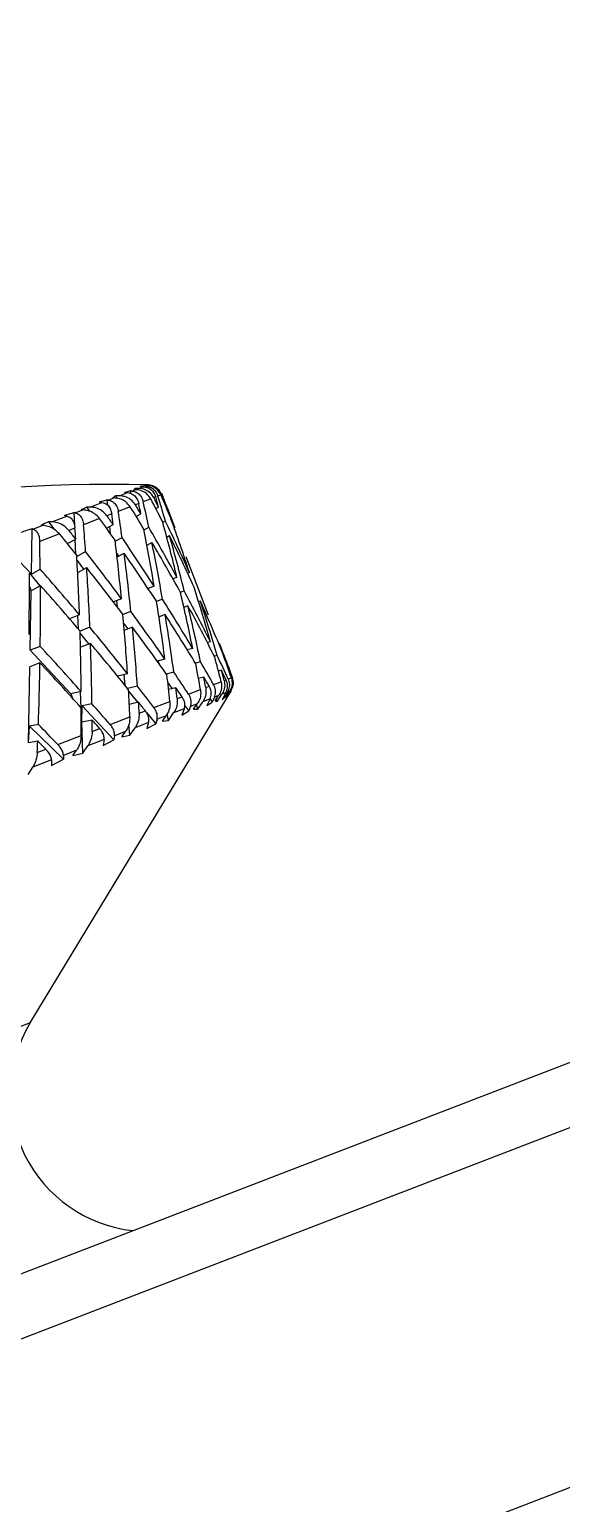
# Model space of a CAD drawing. Header units: millimetres. Extents: x 15 to 1184, y 5 to 836.
# Drawn here: x 381.49 to 384.98, y 432.43 to 442.09 of the extents above; entities that cross this region are included whole.
import ezdxf

# ---------------------------------------------------------------- set-up
doc = ezdxf.new("R2010")
doc.units = ezdxf.units.MM

msp = doc.modelspace()

# ---------------------------------------------------------------- linework, layer by layer
at = {"color": 7, "linetype": 'Continuous', "lineweight": 25}
for p, q in [((357.8233, 424.8503), (402.6194, 442.093)), ((402.7631, 441.7197), (357.967, 424.477)), ((358.7573, 422.4238), (403.5534, 439.6666)), ((382.0814, 439.0369), (382.1349, 439.0576)), ((382.1577, 439.0512), (382.1548, 439.0687)), ((382.1626, 439.0682), (382.1858, 439.0771)), ((382.2074, 439.0855), (382.2367, 439.0967)), ((382.2498, 439.1018), (382.2593, 439.1054)), ((382.2662, 439.1081), (382.2707, 439.1098)), ((381.8677, 438.9635), (381.886, 438.9351)), ((381.8903, 438.9634), (381.9672, 438.993)), ((382.0053, 438.9738), (382.0018, 439.0098)), ((382.0089, 439.009), (382.0455, 439.0231)), ((382.0585, 439.037), (382.0678, 439.0198)), ((382.1525, 438.9652), (382.0743, 438.9351)), ((382.2087, 438.9868), (382.1868, 438.9783)), ((382.2876, 439.0171), (382.2379, 438.998)), ((382.3195, 439.0294), (382.3075, 439.0248)), ((382.3208, 438.9532), (382.3386, 438.9626)), ((382.3544, 439.0429), (382.3342, 439.0351)), ((382.3581, 439.0529), (382.3615, 439.0456)), ((382.3615, 439.0456), (382.3597, 439.0449)), ((381.6158, 438.8666), (381.6509, 438.8194)), ((381.638, 438.8663), (381.7367, 438.9043)), ((381.7884, 438.8414), (381.7853, 438.9265)), ((381.7916, 438.9254), (381.8409, 438.9444)), ((381.9519, 438.8879), (381.8466, 438.8474)), ((382.0312, 438.9185), (381.9998, 438.9064)), ((382.1919, 438.9015), (382.2228, 438.918)), ((382.3661, 438.8635), (382.3828, 438.8724)), ((382.4472, 438.8241), (382.3983, 438.9512)), ((382.42, 438.8864), (382.4225, 438.8877)), ((381.5044, 438.5233), (381.5094, 438.8203)), ((381.5148, 438.8189), (381.5758, 438.8423)), ((381.6893, 438.7868), (381.5589, 438.7367)), ((381.7904, 438.8258), (381.75, 438.8102)), ((381.9975, 438.8245), (382.0406, 438.8479)), ((382.0232, 438.7884), (382.0186, 438.836)), ((382.2434, 438.8141), (382.2742, 438.8306)), ((382.3922, 438.7663), (382.4104, 438.7759)), ((381.7412, 438.7234), (381.7952, 438.7534)), ((381.795, 438.657), (381.7916, 438.7514)), ((381.8022, 438.6391), (381.86, 438.6712)), ((382.0542, 438.7389), (382.0989, 438.7631)), ((382.2624, 438.7141), (382.2946, 438.7314)), ((381.4307, 438.6016), (381.5044, 438.5233)), ((381.8037, 438.6136), (381.8468, 438.5555)), ((382.0639, 438.6582), (382.075, 438.6409)), ((382.0664, 438.6363), (382.1124, 438.6612)), ((382.666, 438.2557), (382.5191, 438.6375)), ((381.4919, 438.5289), (381.5599, 438.4479)), ((381.5044, 438.5233), (381.5621, 438.5565)), ((381.808, 438.534), (381.8671, 438.5668)), ((382.459, 438.5023), (382.433, 438.4923)), ((382.5406, 438.5337), (382.5291, 438.5293)), ((381.492, 438.4426), (381.5026, 438.415)), ((381.4961, 438.0245), (381.5026, 438.415)), ((381.5026, 438.415), (381.5632, 438.4498)), ((382.3096, 438.4448), (382.2696, 438.4294)), ((382.5068, 438.4136), (382.4823, 438.4041)), ((382.0954, 438.3623), (382.0421, 438.3418)), ((382.0698, 438.3054), (382.0654, 438.3508)), ((382.3645, 438.3588), (382.3259, 438.3439)), ((382.5308, 438.3157), (382.5048, 438.3057)), ((382.6125, 438.3471), (382.601, 438.3427)), ((381.8201, 438.2564), (381.7546, 438.2312)), ((381.8127, 438.1634), (381.8095, 438.2523)), ((382.1569, 438.2789), (382.105, 438.2589)), ((382.1101, 438.2008), (382.1373, 438.1642)), ((382.3815, 438.2582), (382.3415, 438.2428)), ((381.8879, 438.1753), (381.8236, 438.1506)), ((381.8241, 438.1337), (381.8813, 438.0657)), ((382.1672, 438.1757), (382.1139, 438.1552)), ((381.5624, 438.0501), (381.4961, 438.0245)), ((381.4961, 438.0245), (381.7627, 437.7392)), ((381.892, 438.0698), (381.8264, 438.0445)), ((382.5625, 438.0355), (382.527, 438.0267)), ((382.6782, 438.0801), (382.6583, 438.075)), ((382.7868, 437.9419), (382.7379, 438.069)), ((382.7622, 438.0053), (382.7594, 438.0046)), ((381.4859, 437.4184), (381.4943, 437.9167)), ((381.5609, 437.9423), (381.4943, 437.9167)), ((382.3802, 437.9654), (382.3294, 437.9531)), ((382.3422, 437.9351), (382.3388, 437.9554)), ((382.6138, 437.9482), (382.5799, 437.9397)), ((382.7224, 437.99), (382.7041, 437.9854)), ((382.1349, 437.871), (382.0691, 437.8557)), ((382.1193, 437.7937), (382.1123, 437.8657)), ((382.4385, 437.8807), (382.3892, 437.8688)), ((382.3993, 437.8112), (382.4278, 437.7729)), ((382.6343, 437.8489), (382.6003, 437.8404)), ((382.6992, 437.7997), (382.7488, 437.8188)), ((382.7501, 437.8934), (382.7306, 437.8885)), ((382.7688, 437.8265), (382.7808, 437.8311)), ((382.7955, 437.8367), (382.8157, 437.8445)), ((382.821, 437.8465), (382.8228, 437.8472)), ((382.8255, 437.8378), (382.8228, 437.8472)), ((381.4972, 435.5824), (382.7862, 437.7115)), ((381.831, 437.754), (381.7627, 437.7392)), ((381.7627, 437.7392), (381.7734, 437.7116)), ((381.8311, 437.6476), (381.8274, 437.7532)), ((382.1996, 437.7888), (382.1353, 437.7738)), ((382.1419, 437.7557), (382.2027, 437.6834)), ((382.4521, 437.7787), (382.4044, 437.7672)), ((382.461, 437.708), (382.4925, 437.7201)), ((382.5356, 437.7367), (382.6138, 437.7668)), ((382.6763, 437.7062), (382.6279, 437.6875)), ((382.648, 437.78), (382.67, 437.7884)), ((382.6763, 437.7062), (382.6555, 437.6625)), ((382.676, 437.7054), (382.6889, 437.6854)), ((382.7042, 437.7169), (382.6889, 437.6854)), ((382.7322, 437.7277), (382.7042, 437.7169)), ((382.7091, 437.6932), (382.7322, 437.7277)), ((382.722, 437.6881), (382.7167, 437.7045)), ((382.722, 437.6881), (382.7535, 437.7359)), ((382.78, 437.746), (382.7535, 437.7359)), ((382.78, 437.746), (382.7551, 437.7008)), ((382.7551, 437.7008), (382.7751, 437.7186)), ((382.77, 437.7279), (382.7751, 437.7186)), ((382.7934, 437.7512), (382.7751, 437.7186)), ((382.7822, 437.7112), (382.8114, 437.7581)), ((382.7833, 437.7217), (382.7822, 437.7112)), ((382.7833, 437.7217), (382.8047, 437.7556)), ((382.7862, 437.7115), (382.806, 437.7441)), ((382.8047, 437.7556), (382.7934, 437.7512)), ((382.8154, 437.7597), (382.806, 437.7441)), ((382.8154, 437.7597), (382.8114, 437.7581)), ((381.8346, 437.5526), (381.8316, 437.6356)), ((381.8346, 437.5526), (381.8367, 437.66)), ((381.9017, 437.6741), (381.8367, 437.66)), ((381.8367, 437.66), (382.0447, 437.4374)), ((382.2067, 437.6843), (382.1466, 437.6703)), ((382.2112, 437.6119), (382.2517, 437.6274)), ((382.2593, 437.616), (382.3203, 437.5435)), ((382.3079, 437.649), (382.4131, 437.6896)), ((382.4033, 437.5654), (382.3958, 437.6104)), ((382.4033, 437.5654), (382.4369, 437.614)), ((382.5064, 437.6408), (382.4369, 437.614)), ((382.5064, 437.6408), (382.4902, 437.5989)), ((382.4902, 437.5989), (382.5363, 437.6267)), ((382.5095, 437.6628), (382.5363, 437.6267)), ((382.5483, 437.6569), (382.5363, 437.6267)), ((382.5923, 437.6738), (382.5483, 437.6569)), ((382.5682, 437.6389), (382.5923, 437.6738)), ((382.5682, 437.6389), (382.5949, 437.6392)), ((382.5949, 437.6392), (382.588, 437.6676)), ((382.5949, 437.6392), (382.6279, 437.6875)), ((382.6555, 437.6625), (382.6889, 437.6854)), ((382.7091, 437.6932), (382.722, 437.6881)), ((381.4859, 437.4184), (381.493, 437.5277)), ((381.5503, 437.5388), (381.493, 437.5277)), ((381.493, 437.5277), (381.7148, 437.3105)), ((381.8315, 437.5604), (381.8346, 437.5526)), ((381.8346, 437.5526), (381.8315, 437.5562)), ((381.9029, 437.5673), (381.8346, 437.5526)), ((381.8418, 437.3493), (381.8346, 437.5526)), ((381.9033, 437.4933), (381.9519, 437.512)), ((382.0202, 437.5383), (382.1506, 437.5885)), ((382.1507, 437.4682), (382.1439, 437.5386)), ((382.1507, 437.4682), (382.1842, 437.5167)), ((382.2734, 437.5511), (382.1842, 437.5167)), ((382.2734, 437.5511), (382.2624, 437.5112)), ((382.2624, 437.5112), (382.3203, 437.5435)), ((382.3285, 437.5723), (382.3203, 437.5435)), ((382.3877, 437.5951), (382.3285, 437.5723)), ((382.3632, 437.56), (382.3877, 437.5951)), ((382.3632, 437.56), (382.4033, 437.5654)), ((381.5462, 437.43), (381.4859, 437.4184)), ((381.678, 437.4066), (381.831, 437.4655)), ((381.9816, 437.4388), (381.8743, 437.3974)), ((381.9816, 437.4388), (381.9762, 437.401)), ((381.9762, 437.401), (382.0447, 437.4374)), ((382.049, 437.4647), (382.0447, 437.4374)), ((382.1223, 437.4929), (382.049, 437.4647)), ((382.0979, 437.4579), (382.1223, 437.4929)), ((382.0979, 437.4579), (382.1507, 437.4682)), ((381.543, 437.3546), (381.5989, 437.3761)), ((381.8009, 437.3692), (381.7148, 437.336)), ((381.7148, 437.336), (381.7148, 437.3105)), ((381.7772, 437.3345), (381.8009, 437.3692)), ((381.7772, 437.3345), (381.8418, 437.3493)), ((381.8418, 437.3493), (381.8743, 437.3974)), ((381.4825, 437.211), (381.513, 437.2584)), ((381.6365, 437.3059), (381.513, 437.2584)), ((381.6365, 437.3059), (381.637, 437.2704)), ((381.637, 437.2704), (381.7148, 437.3105)), ((381.4972, 435.5824), (381.0251, 435.4007))]:
    msp.add_line(p, q, dxfattribs=at)
for centre, radius, start, end in [((382.0534, 428.7121), 10.4, 88.80299, 133.30202), ((382.4391, 437.8428), 1.2585, 103.05611, 104.9037), ((381.6269, 431.8457), 7.2297, 85.97003, 86.12483), ((381.6813, 431.805), 7.2792, 86.2091, 86.27026), ((382.2624, 439.0045), 0.1123, 133.73868, 139.63538), ((382.1562, 428.39), 10.6871, 89.84092, 89.88928), ((382.1429, 428.458), 10.6276, 89.65196, 89.77429), ((382.3199, 438.583), 0.525, 98.57781, 101.42262), ((381.8927, 430.6608), 8.443, 87.66449, 87.80605), ((381.9359, 430.6088), 8.4988, 87.88312, 87.93905), ((382.1117, 429.2562), 9.8531, 89.10139, 89.23019), ((382.2255, 439.0585), 0.0533, 61.99901, 69.56202), ((382.1383, 429.193), 9.9132, 89.30033, 89.35124), ((382.4429, 437.8442), 1.2585, 117.20131, 119.0489), ((381.8185, 427.6621), 11.3016, 89.63572, 89.75065), ((382.5897, 436.8304), 2.2573, 105.09576, 106.47763), ((381.2978, 433.0699), 5.9608, 83.55218, 83.72456), ((381.3626, 433.0421), 6.0018, 83.81839, 83.88648), ((382.3264, 438.5855), 0.525, 120.68239, 123.5272), ((382.0469, 427.8477), 11.1754, 90.00743, 90.05403), ((382.0475, 427.9174), 11.1196, 89.82542, 89.94324), ((382.5922, 436.8313), 2.2573, 115.62738, 117.00925), ((381.4562, 427.6968), 11.1709, 89.0676, 89.181), ((382.7492, 435.6166), 3.4474, 106.23715, 107.35618), ((380.9275, 434.2511), 4.723, 80.13401, 80.32951), ((381.0017, 434.2374), 4.7541, 80.43594, 80.51319), ((381.8039, 427.5938), 11.3506, 89.8133, 89.85877), ((382.8912, 434.2858), 4.7403, 106.94816, 107.90281), ((380.6151, 435.3111), 3.6213, 75.61456, 75.70362), ((381.4277, 427.6328), 11.2105, 89.24284, 89.28773), ((382.2671, 435.1163), 0.9, 148.80825, 263.78646)]:
    msp.add_arc(centre, radius, start, end, dxfattribs=at)
for centre, major_axis, ratio, start_param, end_param in [((378.8955, 436.9164), (-3.6953, 5.9615), 0.5486, 4.691464, 4.716009), ((378.8236, 437.103), (-3.6953, 5.9615), 0.5486, 4.676996, 4.687016), ((378.8236, 437.103), (-0.6415, 7.1), 0.509216, 4.92464, 4.93466), ((378.8955, 436.9164), (-0.6415, 7.1), 0.509216, 4.939108, 4.963654), ((378.8955, 436.9164), (-3.0002, 6.2612), 0.572443, 4.749625, 4.774171), ((378.8236, 437.103), (-3.0002, 6.2612), 0.572443, 4.735157, 4.745177), ((378.8236, 437.103), (-1.2555, 6.9006), 0.5486, 4.884373, 4.894393), ((378.8955, 436.9164), (-1.2555, 6.9006), 0.5486, 4.898841, 4.923387), ((378.8955, 436.9164), (-2.2424, 6.5588), 0.576236, 4.817055, 4.8416), ((378.8236, 437.103), (-2.2424, 6.5588), 0.576236, 4.802587, 4.812607), ((378.8236, 437.103), (-1.9721, 6.6569), 0.572443, 4.826212, 4.836232), ((378.8955, 436.9164), (-1.9721, 6.6569), 0.572443, 4.84068, 4.865225), ((378.8955, 436.9164), (-4.2846, 5.6977), 0.509216, 4.651197, 4.675742), ((378.8236, 437.103), (-4.2846, 5.6977), 0.509216, 4.636729, 4.646749), ((378.8236, 437.103), (-0.1444, 7.2673), 0.45971, 4.945713, 4.955733), ((378.8955, 436.9164), (-0.1444, 7.2673), 0.45971, 4.960181, 4.984726), ((378.8236, 437.103), (-1.2555, 6.9006), 0.5486, 4.816078, 4.869905), ((378.8236, 437.103), (-3.0002, 6.2612), 0.572443, 4.666862, 4.720689), ((378.8236, 437.103), (-1.9721, 6.6569), 0.572443, 4.757916, 4.811744), ((378.8236, 437.103), (-2.2424, 6.5588), 0.576236, 4.778266, 4.788119), ((378.8955, 436.9164), (-4.7655, 5.4885), 0.45971, 4.630124, 4.654669), ((378.8236, 437.103), (-4.7655, 5.4885), 0.45971, 4.615656, 4.625676), ((378.8236, 437.103), (0.2474, 7.4123), 0.404434, 4.950411, 4.960431), ((378.8955, 436.9164), (0.2474, 7.4123), 0.404434, 4.964879, 4.989424), ((378.8236, 437.103), (-0.6415, 7.1), 0.509216, 4.856345, 4.910172), ((378.8236, 437.103), (-3.6953, 5.9615), 0.5486, 4.6087, 4.662528), ((378.8955, 436.9164), (-1.2555, 6.9006), 0.5486, 4.830512, 4.884373), ((378.8955, 436.9164), (-3.0002, 6.2612), 0.572443, 4.681296, 4.735157), ((378.8955, 436.9164), (0.5526, 7.5394), 0.346247, 4.956987, 4.981532), ((378.8236, 437.103), (-4.7655, 5.4885), 0.45971, 4.547361, 4.601188), ((378.8236, 437.103), (-0.1444, 7.2673), 0.45971, 4.877417, 4.931245), ((378.8236, 437.103), (-4.2846, 5.6977), 0.509216, 4.568433, 4.622261), ((378.8955, 436.9164), (-0.6415, 7.1), 0.509216, 4.870779, 4.92464), ((378.8955, 436.9164), (-3.6953, 5.9615), 0.5486, 4.623135, 4.676996), ((378.8236, 437.103), (0.2474, 7.4123), 0.404434, 4.882115, 4.935943), ((378.8955, 436.9164), (-0.1444, 7.2673), 0.45971, 4.891852, 4.945713), ((378.8955, 436.9164), (-4.2846, 5.6977), 0.509216, 4.582868, 4.636729), ((378.8236, 437.103), (0.5526, 7.5394), 0.346247, 4.874224, 4.928051), ((378.8236, 437.103), (-5.1534, 5.3334), 0.404434, 4.542663, 4.59649), ((378.8955, 436.9164), (0.2474, 7.4123), 0.404434, 4.89655, 4.950411), ((378.8955, 436.9164), (-4.7655, 5.4885), 0.45971, 4.561795, 4.615656), ((378.8955, 436.9164), (0.5526, 7.5394), 0.346247, 4.888658, 4.942519), ((378.8955, 436.9164), (-5.1534, 5.3334), 0.404434, 4.557097, 4.610958), ((378.8236, 437.103), (-1.2555, 6.9006), 0.5486, 4.747782, 4.801643), ((378.8236, 437.103), (-3.6953, 5.9615), 0.5486, 4.540405, 4.594266), ((378.8236, 437.103), (-1.9721, 6.6569), 0.572443, 4.689621, 4.743482), ((378.8236, 437.103), (-0.6415, 7.1), 0.509216, 4.788049, 4.84191), ((378.8236, 437.103), (-4.2846, 5.6977), 0.509216, 4.500138, 4.553999), ((378.8955, 436.9164), (-1.2555, 6.9006), 0.5486, 4.76225, 4.816078), ((378.8955, 436.9164), (-3.6953, 5.9615), 0.5486, 4.554873, 4.6087), ((378.8955, 436.9164), (-1.9721, 6.6569), 0.572443, 4.704089, 4.757916), ((378.8955, 436.9164), (-3.0002, 6.2612), 0.572443, 4.613034, 4.666862), ((378.8236, 437.103), (-0.1444, 7.2673), 0.45971, 4.809122, 4.862983), ((378.8236, 437.103), (-4.7655, 5.4885), 0.45971, 4.479065, 4.532926), ((378.8955, 436.9164), (-0.6415, 7.1), 0.509216, 4.802517, 4.856345), ((378.8955, 436.9164), (-4.2846, 5.6977), 0.509216, 4.514606, 4.568433), ((378.8236, 437.103), (0.2474, 7.4123), 0.404434, 4.81382, 4.867681), ((378.8236, 437.103), (-5.1534, 5.3334), 0.404434, 4.474367, 4.528228), ((378.8955, 436.9164), (-0.1444, 7.2673), 0.45971, 4.82359, 4.877417), ((378.8955, 436.9164), (-4.7655, 5.4885), 0.45971, 4.493533, 4.547361), ((378.8236, 437.103), (5.4652, -5.2231), 0.346247, 1.340666, 1.394527), ((378.8955, 436.9164), (0.2474, 7.4123), 0.404434, 4.828288, 4.882115), ((378.8955, 436.9164), (-5.1534, 5.3334), 0.404434, 4.488835, 4.542663), ((378.8955, 436.9164), (-2.7339, 6.3696), 0.576236, 4.636659, 4.646512), ((378.8236, 437.103), (-2.7339, 6.3696), 0.576236, 4.583178, 4.607723), ((378.8236, 437.103), (-3.0002, 6.2612), 0.572443, 4.559553, 4.584098), ((378.8955, 436.9164), (0.5526, 7.5394), 0.346247, 4.820396, 4.874224), ((378.8955, 436.9164), (5.4652, -5.2231), 0.346247, 1.355134, 1.408962), ((378.8236, 437.103), (-1.2555, 6.9006), 0.5486, 4.708769, 4.733314), ((378.8236, 437.103), (-4.2846, 5.6977), 0.509216, 4.461124, 4.48567), ((378.8236, 437.103), (-1.9721, 6.6569), 0.572443, 4.650607, 4.675153), ((378.8236, 437.103), (-3.6953, 5.9615), 0.5486, 4.501391, 4.525937), ((378.8955, 436.9164), (-2.7339, 6.3696), 0.576236, 4.612171, 4.622191), ((378.8955, 436.9164), (-3.0002, 6.2612), 0.572443, 4.588546, 4.598566), ((378.8236, 437.103), (-0.6415, 7.1), 0.509216, 4.749036, 4.773581), ((378.8236, 437.103), (-4.7655, 5.4885), 0.45971, 4.440052, 4.464597), ((378.8955, 436.9164), (-1.2555, 6.9006), 0.5486, 4.737762, 4.747782), ((378.8955, 436.9164), (-4.2846, 5.6977), 0.509216, 4.490118, 4.500138), ((378.8955, 436.9164), (-1.9721, 6.6569), 0.572443, 4.679601, 4.689621), ((378.8955, 436.9164), (-3.6953, 5.9615), 0.5486, 4.530385, 4.540405), ((378.8236, 437.103), (-0.1444, 7.2673), 0.45971, 4.770109, 4.794654), ((378.8236, 437.103), (-5.1534, 5.3334), 0.404434, 4.435354, 4.459899), ((378.8955, 436.9164), (-0.6415, 7.1), 0.509216, 4.778029, 4.788049), ((378.8955, 436.9164), (-4.7655, 5.4885), 0.45971, 4.469045, 4.479065), ((378.8236, 437.103), (0.2474, 7.4123), 0.404434, 4.774807, 4.799352), ((378.8236, 437.103), (5.4652, -5.2231), 0.346247, 1.301653, 1.326198), ((378.8955, 436.9164), (-0.1444, 7.2673), 0.45971, 4.799102, 4.809122), ((378.8955, 436.9164), (-5.1534, 5.3334), 0.404434, 4.464347, 4.474367), ((378.8236, 437.103), (5.7135, -5.1469), 0.286822, 1.318778, 1.343323), ((378.8955, 436.9164), (0.2474, 7.4123), 0.404434, 4.8038, 4.81382), ((378.8955, 436.9164), (5.4652, -5.2231), 0.346247, 1.330646, 1.340666), ((378.8955, 436.9164), (0.5526, 7.5394), 0.346247, 4.795908, 4.805928), ((378.8955, 436.9164), (5.7135, -5.1469), 0.286822, 1.347771, 1.357791)]:
    msp.add_ellipse(centre, major_axis=major_axis, ratio=ratio, start_param=start_param, end_param=end_param, dxfattribs=at)
for points, knots in [([(382.1349, 439.0576), (382.145, 439.0556), (382.1652, 439.0517), (382.1891, 439.0316), (382.2031, 439.0087), (382.2074, 438.9921), (382.2087, 438.9868)], [0, 0, 0, 0, 0.2760136, 0.5517642, 0.8578908, 1, 1, 1, 1]), ([(382.1626, 439.0682), (382.1729, 439.0662), (382.1936, 439.0623), (382.2182, 439.0419), (382.2322, 439.0191), (382.2366, 439.0028), (382.2379, 438.998)], [0, 0, 0, 0, 0.280389, 0.560502, 0.871733, 1, 1, 1, 1]), ([(382.2876, 439.0171), (382.2789, 439.0295), (382.2627, 439.0526), (382.2249, 439.0732), (382.198, 439.0759), (382.1858, 439.0771)], [0, 0, 0, 0, 0.383707, 0.720941, 1, 1, 1, 1]), ([(382.3075, 439.0248), (382.3008, 439.0353), (382.2869, 439.0568), (382.2522, 439.0785), (382.2233, 439.0852), (382.2084, 439.0854), (382.2074, 439.0855)], [0, 0, 0, 0, 0.320999, 0.658823, 0.977963, 1, 1, 1, 1]), ([(382.2367, 439.0967), (382.2476, 439.0951), (382.2693, 439.0917), (382.296, 439.0727), (382.3122, 439.0507), (382.3177, 439.0345), (382.3195, 439.0294)], [0, 0, 0, 0, 0.276014, 0.551764, 0.857891, 1, 1, 1, 1]), ([(382.2498, 439.1018), (382.261, 439.1001), (382.2832, 439.0968), (382.3106, 439.0775), (382.3269, 439.0556), (382.3326, 439.0397), (382.3342, 439.0351)], [0, 0, 0, 0, 0.280389, 0.560502, 0.871733, 1, 1, 1, 1]), ([(382.3544, 439.0429), (382.3469, 439.0556), (382.3327, 439.0796), (382.2971, 439.101), (382.2711, 439.1041), (382.2593, 439.1054)], [0, 0, 0, 0, 0.383707, 0.720941, 1, 1, 1, 1]), ([(382.3597, 439.0449), (382.3524, 439.0578), (382.3386, 439.0819), (382.3036, 439.1036), (382.2778, 439.1067), (382.2662, 439.1081)], [0, 0, 0, 0, 0.386282, 0.723372, 1, 1, 1, 1]), ([(381.9998, 438.9064), (381.9894, 438.9181), (381.9701, 438.94), (381.9294, 438.9596), (381.9025, 438.9622), (381.8903, 438.9634)], [0, 0, 0, 0, 0.386282, 0.723372, 1, 1, 1, 1]), ([(381.9672, 438.993), (381.9737, 438.9916), (381.9889, 438.9884), (382.0092, 438.9727), (382.025, 438.9487), (382.0293, 438.928), (382.0312, 438.9185)], [0, 0, 0, 0, 0.194047, 0.453494, 0.747851, 1, 1, 1, 1]), ([(382.0089, 439.009), (382.0183, 439.0067), (382.037, 439.0021), (382.0585, 438.9805), (382.0703, 438.9568), (382.0734, 438.94), (382.0743, 438.9351)], [0, 0, 0, 0, 0.2803892, 0.5605017, 0.8717329, 1, 1, 1, 1]), ([(382.1525, 438.9652), (382.1429, 438.9771), (382.1248, 438.9996), (382.0851, 439.0194), (382.0578, 439.022), (382.0455, 439.0231)], [0, 0, 0, 0, 0.383707, 0.720941, 1, 1, 1, 1]), ([(382.1868, 438.9783), (382.1774, 438.9904), (382.1597, 439.013), (382.1205, 439.0331), (382.0935, 439.0357), (382.0814, 439.0369)], [0, 0, 0, 0, 0.386282, 0.723372, 1, 1, 1, 1]), ([(381.75, 438.8102), (381.7388, 438.8216), (381.7178, 438.8429), (381.6764, 438.8622), (381.6499, 438.865), (381.638, 438.8663)], [0, 0, 0, 0, 0.386282, 0.723372, 1, 1, 1, 1]), ([(381.7367, 438.9043), (381.7448, 438.9015), (381.761, 438.8961), (381.7787, 438.8736), (381.7879, 438.8489), (381.7898, 438.8313), (381.7904, 438.8258)], [0, 0, 0, 0, 0.276014, 0.551764, 0.857891, 1, 1, 1, 1]), ([(381.7916, 438.9254), (381.7999, 438.9227), (381.8165, 438.9172), (381.8347, 438.8943), (381.844, 438.8697), (381.846, 438.8524), (381.8466, 438.8474)], [0, 0, 0, 0, 0.280389, 0.560502, 0.871733, 1, 1, 1, 1]), ([(381.9519, 438.8879), (381.9413, 438.8995), (381.9215, 438.9213), (381.8805, 438.9407), (381.8532, 438.9432), (381.8409, 438.9444)], [0, 0, 0, 0, 0.383707, 0.720941, 1, 1, 1, 1]), ([(381.5148, 438.8189), (381.5219, 438.8157), (381.5361, 438.8092), (381.5508, 438.7851), (381.5578, 438.7595), (381.5587, 438.7418), (381.5589, 438.7367)], [0, 0, 0, 0, 0.280389, 0.560502, 0.871733, 1, 1, 1, 1]), ([(381.6893, 438.7868), (381.6779, 438.7981), (381.6566, 438.8193), (381.6148, 438.8384), (381.588, 438.8411), (381.5758, 438.8423)], [0, 0, 0, 0, 0.383707, 0.720941, 1, 1, 1, 1]), ([(382.7042, 437.7169), (382.7078, 437.7275), (382.7149, 437.7488), (382.71, 437.7778), (382.7019, 437.794), (382.6992, 437.7997)], [0, 0, 0, 0, 0.395764, 0.791074, 1, 1, 1, 1]), ([(382.7488, 437.8188), (382.7507, 437.8038), (382.7544, 437.7757), (382.7427, 437.7442), (382.7336, 437.7298), (382.7322, 437.7277)], [0, 0, 0, 0, 0.49076, 0.92208, 1, 1, 1, 1]), ([(382.7688, 437.8265), (382.7709, 437.8115), (382.775, 437.7836), (382.7637, 437.7522), (382.7548, 437.738), (382.7535, 437.7359)], [0, 0, 0, 0, 0.493724, 0.924573, 1, 1, 1, 1]), ([(382.78, 437.746), (382.7843, 437.7568), (382.7929, 437.7784), (382.7902, 437.8083), (382.7833, 437.825), (382.7808, 437.8311)], [0, 0, 0, 0, 0.390153, 0.779784, 1, 1, 1, 1]), ([(382.7934, 437.7512), (382.7979, 437.7622), (382.8069, 437.7842), (382.8045, 437.8142), (382.7978, 437.8309), (382.7955, 437.8367)], [0, 0, 0, 0, 0.395764, 0.791074, 1, 1, 1, 1]), ([(382.8157, 437.8445), (382.8187, 437.83), (382.8243, 437.8026), (382.8144, 437.7718), (382.806, 437.7577), (382.8047, 437.7556)], [0, 0, 0, 0, 0.49076, 0.92208, 1, 1, 1, 1]), ([(382.821, 437.8465), (382.8242, 437.8321), (382.8303, 437.8049), (382.8208, 437.7741), (382.8126, 437.7602), (382.8114, 437.7581)], [0, 0, 0, 0, 0.493724, 0.924573, 1, 1, 1, 1]), ([(382.461, 437.708), (382.4613, 437.6923), (382.4617, 437.663), (382.448, 437.6306), (382.4384, 437.6162), (382.4369, 437.614)], [0, 0, 0, 0, 0.493724, 0.924573, 1, 1, 1, 1]), ([(382.5064, 437.6408), (382.5087, 437.6508), (382.5134, 437.6708), (382.5056, 437.6987), (382.496, 437.7144), (382.4925, 437.7201)], [0, 0, 0, 0, 0.390153, 0.779784, 1, 1, 1, 1]), ([(382.5483, 437.6569), (382.5508, 437.6671), (382.5557, 437.6875), (382.5482, 437.7156), (382.5388, 437.7313), (382.5356, 437.7367)], [0, 0, 0, 0, 0.395764, 0.791074, 1, 1, 1, 1]), ([(382.6138, 437.7668), (382.6147, 437.7515), (382.6164, 437.7226), (382.6034, 437.6905), (382.5938, 437.676), (382.5923, 437.6738)], [0, 0, 0, 0, 0.49076, 0.92208, 1, 1, 1, 1]), ([(382.648, 437.78), (382.6492, 437.7647), (382.6514, 437.736), (382.6387, 437.704), (382.6293, 437.6897), (382.6279, 437.6875)], [0, 0, 0, 0, 0.493724, 0.924573, 1, 1, 1, 1]), ([(382.6763, 437.7062), (382.6797, 437.7166), (382.6865, 437.7375), (382.6813, 437.7664), (382.673, 437.7826), (382.67, 437.7884)], [0, 0, 0, 0, 0.390153, 0.779784, 1, 1, 1, 1]), ([(382.2112, 437.6119), (382.2106, 437.5959), (382.2095, 437.5659), (382.1952, 437.5333), (382.1856, 437.5189), (382.1842, 437.5167)], [0, 0, 0, 0, 0.493724, 0.924573, 1, 1, 1, 1]), ([(382.2734, 437.5511), (382.2746, 437.5606), (382.2769, 437.5798), (382.2664, 437.6067), (382.2556, 437.6219), (382.2517, 437.6274)], [0, 0, 0, 0, 0.390153, 0.779784, 1, 1, 1, 1]), ([(382.3285, 437.5723), (382.3298, 437.582), (382.3324, 437.6015), (382.3222, 437.6286), (382.3115, 437.6438), (382.3079, 437.649)], [0, 0, 0, 0, 0.395764, 0.791074, 1, 1, 1, 1]), ([(382.4131, 437.6896), (382.4131, 437.6739), (382.4131, 437.6444), (382.3991, 437.6119), (382.3892, 437.5973), (382.3877, 437.5951)], [0, 0, 0, 0, 0.49076, 0.92208, 1, 1, 1, 1]), ([(381.9816, 437.4388), (381.9815, 437.4479), (381.9813, 437.4661), (381.9683, 437.4919), (381.9563, 437.5067), (381.9519, 437.512)], [0, 0, 0, 0, 0.390153, 0.779784, 1, 1, 1, 1]), ([(382.049, 437.4647), (382.049, 437.4739), (382.049, 437.4924), (382.0361, 437.5185), (382.0243, 437.5332), (382.0202, 437.5383)], [0, 0, 0, 0, 0.395764, 0.791074, 1, 1, 1, 1]), ([(382.1506, 437.5885), (382.1497, 437.5725), (382.1482, 437.5424), (382.1335, 437.5097), (382.1238, 437.4951), (382.1223, 437.4929)], [0, 0, 0, 0, 0.49076, 0.92208, 1, 1, 1, 1]), ([(381.831, 437.4655), (381.8294, 437.4492), (381.8265, 437.4186), (381.8118, 437.3858), (381.8023, 437.3714), (381.8009, 437.3692)], [0, 0, 0, 0, 0.49076, 0.92208, 1, 1, 1, 1]), ([(381.9033, 437.4933), (381.902, 437.4771), (381.8994, 437.4466), (381.885, 437.4139), (381.8757, 437.3996), (381.8743, 437.3974)], [0, 0, 0, 0, 0.493724, 0.924573, 1, 1, 1, 1]), ([(381.543, 437.3546), (381.541, 437.3381), (381.5373, 437.3072), (381.5232, 437.2747), (381.5144, 437.2605), (381.513, 437.2584)], [0, 0, 0, 0, 0.493724, 0.924573, 1, 1, 1, 1]), ([(381.6365, 437.3059), (381.6351, 437.3145), (381.6323, 437.3317), (381.6167, 437.3566), (381.6036, 437.371), (381.5989, 437.3761)], [0, 0, 0, 0, 0.390153, 0.779784, 1, 1, 1, 1]), ([(381.7148, 437.336), (381.7135, 437.3448), (381.7108, 437.3623), (381.6953, 437.3873), (381.6824, 437.4016), (381.678, 437.4066)], [0, 0, 0, 0, 0.395764, 0.791074, 1, 1, 1, 1])]:
    msp.add_open_spline(points, degree=3, knots=knots, dxfattribs=at)

doc.saveas('drawing.dxf')
